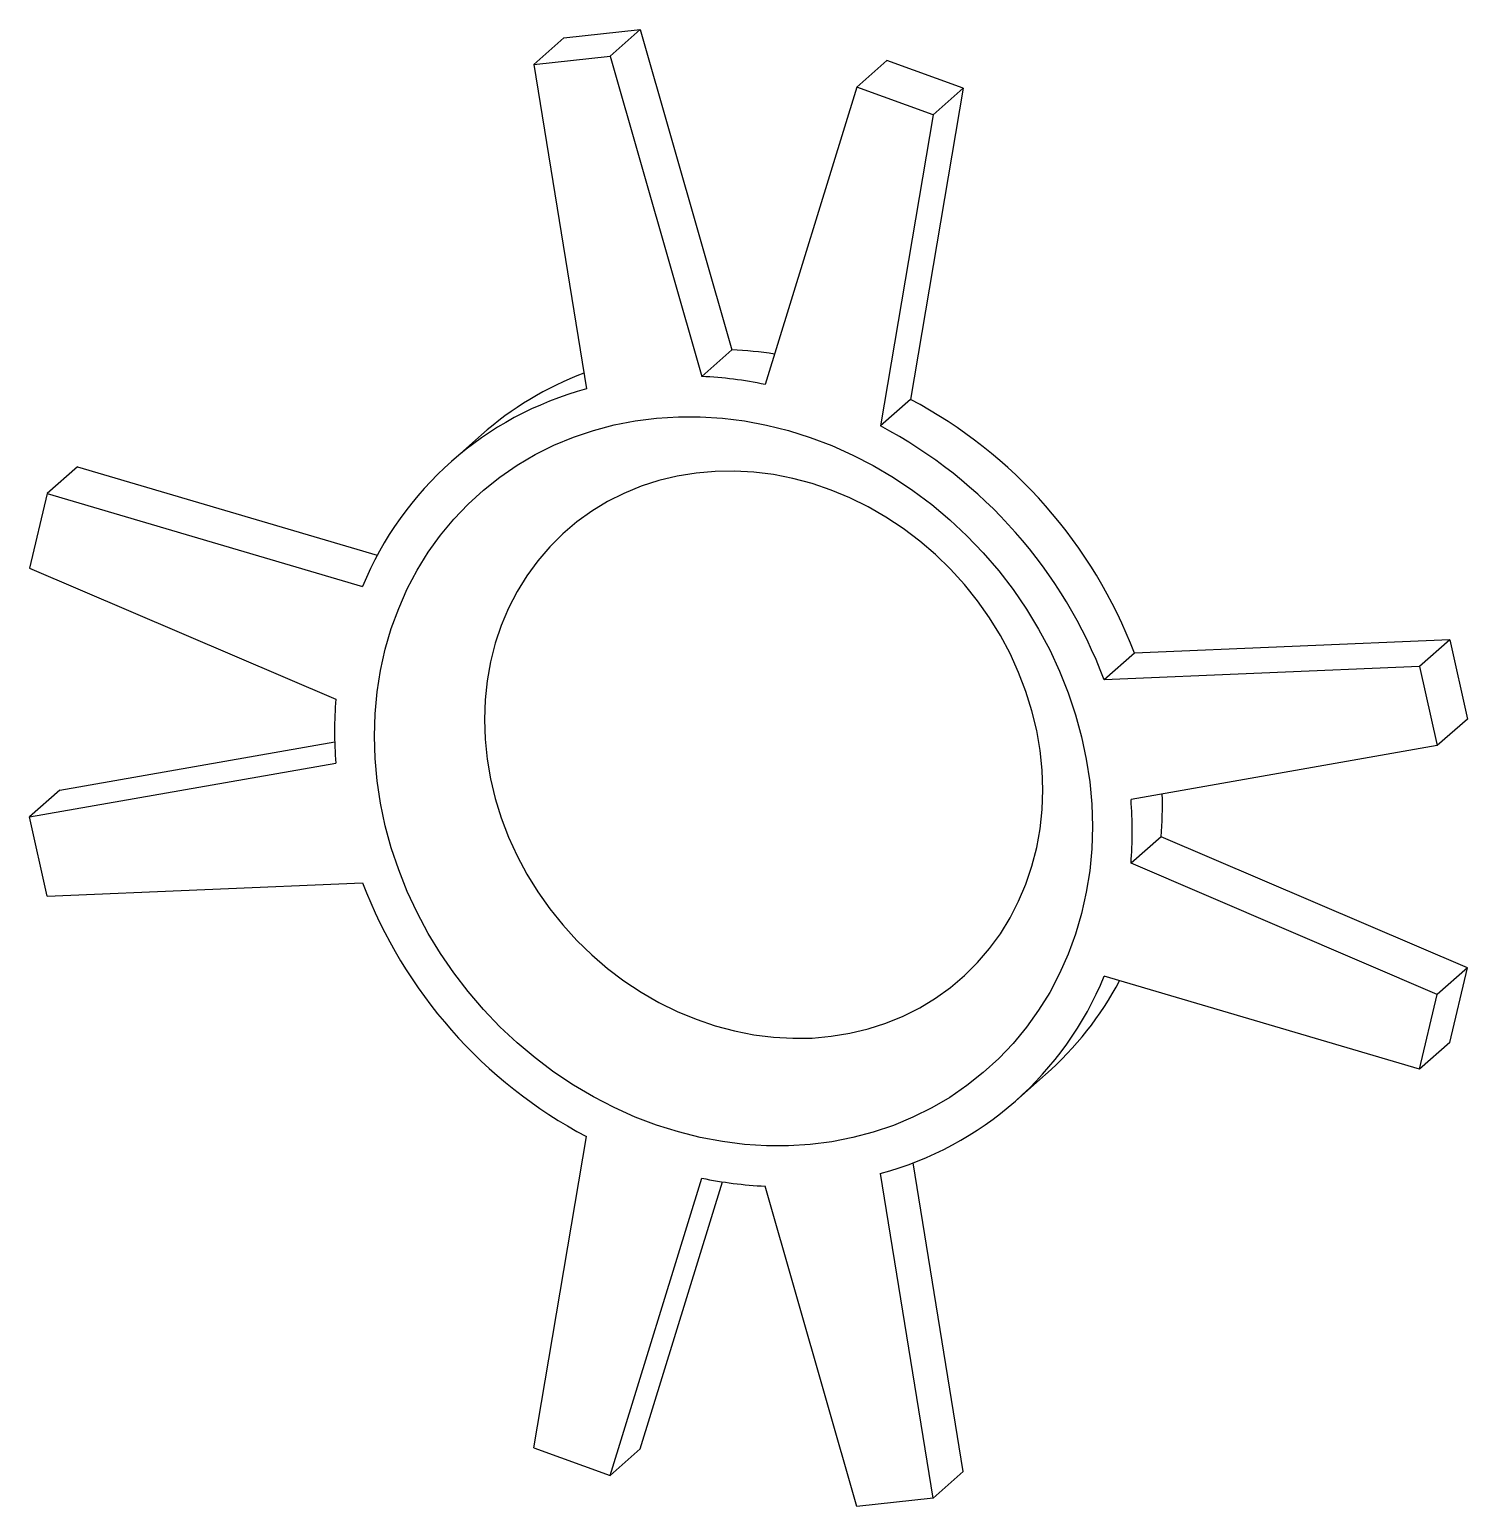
# Paper-space layout '_左右二等角轴测' of a CAD drawing. Header units: millimetres. Extents: x -17.2 to 16.5, y -17.6 to 17.
import ezdxf

# ---------------------------------------------------------------- set-up
doc = ezdxf.new("R2010")
doc.units = ezdxf.units.MM

psp = doc.layouts.new('_左右二等角轴测')

# ---------------------------------------------------------------- linework, layer by layer
at = {"color": 7, "linetype": 'Continuous', "lineweight": 25}
for p, q in [((-4.684, 16.809), (-2.892, 17.003)), ((-2.892, 17.003), (-3.599, 16.379)), ((-2.892, 17.003), (-0.743, 9.492)), ((-4.684, 16.809), (-5.391, 16.185)), ((-5.391, 16.185), (-3.599, 16.379)), ((-3.599, 16.379), (-1.45, 8.868)), ((-5.391, 16.185), (-4.153, 8.576)), ((2.892, 16.274), (2.185, 15.65)), ((4.684, 15.628), (2.892, 16.274)), ((2.185, 15.65), (0.036, 8.681)), ((3.977, 15.005), (2.185, 15.65)), ((4.684, 15.628), (3.446, 8.331)), ((4.684, 15.628), (3.977, 15.005)), ((3.977, 15.005), (2.739, 7.707)), ((-0.743, 9.492), (-1.45, 8.868)), ((3.446, 8.331), (2.739, 7.707)), ((-6.614, 7.5), (-7.321, 6.876)), ((-16.091, 6.749), (-16.798, 6.125)), ((-16.091, 6.749), (-9.059, 4.675)), ((-16.798, 6.125), (-17.215, 4.371)), ((-16.798, 6.125), (-9.403, 3.945)), ((-17.215, 4.371), (-10.032, 1.3)), ((16.091, 2.694), (8.696, 2.377)), ((16.091, 2.694), (15.384, 2.07)), ((16.091, 2.694), (16.508, 0.835)), ((8.696, 2.377), (7.989, 1.754)), ((15.384, 2.07), (7.989, 1.754)), ((15.384, 2.07), (15.801, 0.212)), ((16.508, 0.835), (15.801, 0.212)), ((-16.508, -0.835), (-10.058, 0.298)), ((15.801, 0.212), (8.618, -1.05)), ((-17.215, -1.459), (-10.032, -0.197)), ((-16.508, -0.835), (-17.215, -1.459)), ((-16.798, -3.318), (-17.215, -1.459)), ((9.325, -1.923), (8.618, -2.547)), ((16.508, -4.995), (9.325, -1.923)), ((15.801, -5.619), (8.618, -2.547)), ((-16.798, -3.318), (-9.403, -3.001)), ((15.384, -7.372), (7.989, -5.192)), ((16.508, -4.995), (15.801, -5.619)), ((16.091, -6.749), (16.508, -4.995)), ((15.384, -7.372), (15.801, -5.619)), ((16.091, -6.749), (15.384, -7.372)), ((5.907, -8.124), (6.614, -7.5)), ((-5.391, -16.252), (-4.153, -8.955)), ((4.684, -16.809), (3.506, -9.572)), ((-3.599, -16.897), (-1.45, -9.928)), ((-2.892, -16.274), (-0.962, -10.016)), ((3.977, -17.432), (2.739, -9.823)), ((2.185, -17.626), (0.036, -10.116)), ((-5.391, -16.252), (-3.599, -16.897)), ((-2.892, -16.274), (-3.599, -16.897)), ((4.684, -16.809), (3.977, -17.432)), ((3.977, -17.432), (2.185, -17.626))]:
    psp.add_line(p, q, dxfattribs=at)
at = {"color": 7, "linetype": 'Continuous', "lineweight": 25, "flags": 128}
for points in [[(7.712, -1.684), (7.696, -2.205), (7.648, -2.719), (7.568, -3.225), (7.457, -3.722), (7.315, -4.207), (7.143, -4.678), (6.941, -5.134), (6.71, -5.572), (6.451, -5.992), (6.164, -6.392), (5.852, -6.77), (5.514, -7.124), (5.153, -7.454), (4.77, -7.757), (4.366, -8.034), (3.943, -8.283), (3.502, -8.502), (3.045, -8.692), (2.574, -8.851), (2.091, -8.979), (1.597, -9.075), (1.094, -9.139), (0.584, -9.171), (0.07, -9.171), (-0.448, -9.138), (-0.966, -9.072), (-1.484, -8.975), (-1.998, -8.846), (-2.508, -8.686), (-3.011, -8.495), (-3.505, -8.274), (-3.989, -8.024), (-4.46, -7.747), (-4.916, -7.442), (-5.357, -7.111), (-5.781, -6.756), (-6.184, -6.377), (-6.568, -5.977), (-6.929, -5.556), (-7.266, -5.117), (-7.578, -4.66), (-7.865, -4.189), (-8.124, -3.703), (-8.355, -3.207), (-8.557, -2.7), (-8.73, -2.185), (-8.872, -1.665), (-8.982, -1.14), (-9.062, -0.614), (-9.11, -0.087), (-9.126, 0.437), (-9.11, 0.957), (-9.062, 1.472), (-8.982, 1.978), (-8.872, 2.475), (-8.73, 2.959), (-8.557, 3.431), (-8.355, 3.886), (-8.124, 4.325), (-7.865, 4.745), (-7.578, 5.145), (-7.266, 5.522), (-6.929, 5.877), (-6.568, 6.206), (-6.184, 6.51), (-5.781, 6.787), (-5.357, 7.036), (-4.916, 7.255), (-4.46, 7.445), (-3.989, 7.604), (-3.505, 7.732), (-3.011, 7.828), (-2.508, 7.892), (-1.998, 7.924), (-1.484, 7.923), (-0.966, 7.89), (-0.448, 7.825), (0.07, 7.728), (0.584, 7.599), (1.094, 7.438), (1.597, 7.247), (2.091, 7.027), (2.574, 6.777), (3.045, 6.499), (3.502, 6.195), (3.943, 5.864), (4.366, 5.509), (4.77, 5.13), (5.153, 4.73), (5.514, 4.309), (5.852, 3.87), (6.164, 3.413), (6.451, 2.942), (6.71, 2.456), (6.941, 1.959), (7.143, 1.453), (7.315, 0.938), (7.457, 0.417), (7.568, -0.107), (7.648, -0.633), (7.696, -1.16), (7.712, -1.684)], [(6.548, -0.825), (6.532, -0.363), (6.484, 0.102), (6.405, 0.565), (6.294, 1.026), (6.153, 1.482), (5.982, 1.931), (5.781, 2.37), (5.553, 2.798), (5.297, 3.212), (5.016, 3.61), (4.71, 3.991), (4.381, 4.353), (4.031, 4.693), (3.662, 5.01), (3.274, 5.303), (2.87, 5.57), (2.453, 5.81), (2.023, 6.022), (1.584, 6.204), (1.137, 6.356), (0.684, 6.477), (0.229, 6.567), (-0.229, 6.624), (-0.684, 6.65), (-1.137, 6.643), (-1.584, 6.603), (-2.023, 6.532), (-2.453, 6.428), (-2.87, 6.293), (-3.274, 6.128), (-3.662, 5.933), (-4.031, 5.709), (-4.381, 5.457), (-4.71, 5.178), (-5.016, 4.874), (-5.297, 4.547), (-5.553, 4.197), (-5.781, 3.827), (-5.982, 3.438), (-6.153, 3.032), (-6.294, 2.612), (-6.405, 2.179), (-6.484, 1.735), (-6.532, 1.283), (-6.548, 0.825), (-6.532, 0.363), (-6.484, -0.102), (-6.405, -0.565), (-6.294, -1.026), (-6.153, -1.482), (-5.982, -1.931), (-5.781, -2.37), (-5.553, -2.798), (-5.297, -3.212), (-5.016, -3.61), (-4.71, -3.991), (-4.381, -4.353), (-4.031, -4.693), (-3.662, -5.01), (-3.274, -5.303), (-2.87, -5.57), (-2.453, -5.81), (-2.023, -6.022), (-1.584, -6.204), (-1.137, -6.356), (-0.684, -6.477), (-0.229, -6.567), (0.229, -6.624), (0.684, -6.65), (1.137, -6.643), (1.584, -6.603), (2.023, -6.532), (2.453, -6.428), (2.87, -6.293), (3.274, -6.128), (3.662, -5.933), (4.031, -5.709), (4.381, -5.457), (4.71, -5.178), (5.016, -4.874), (5.297, -4.547), (5.553, -4.197), (5.781, -3.827), (5.982, -3.438), (6.153, -3.032), (6.294, -2.612), (6.405, -2.179), (6.484, -1.735), (6.532, -1.283), (6.548, -0.825)]]:
    psp.add_lwpolyline(points, dxfattribs=at)
at = {"color": 7, "linetype": 'Continuous', "lineweight": 25}
for centre, radius, start, end in [((-1.176, 0.085), 9.417, 81.2572, 87.3594), ((-1.409, 1.585), 7.879, 110.8514, 131.3488), ((-1.891, -0.624), 9.502, 78.3014, 87.3371), ((-2.105, 0.961), 7.885, 105.0552, 157.764), ((-1.797, -1.585), 11.216, 20.6857, 62.1336), ((-2.504, -2.208), 11.216, 20.6857, 62.1336), ((-0.559, 0.551), 9.502, 175.4821, 184.5179), ((-0.063, -1.178), 9.417, 355.4599, 1.562), ((-0.855, -1.798), 9.502, 355.4821, 4.5179), ((1.09, 0.961), 11.216, 200.6857, 242.1336), ((0.69, -2.208), 7.885, 285.0552, 337.764), ((1.396, -1.596), 7.879, 311.4704, 331.9678), ((0.477, -0.624), 9.502, 258.3014, 267.3371)]:
    psp.add_arc(centre, radius, start, end, dxfattribs=at)

doc.saveas('drawing.dxf')
